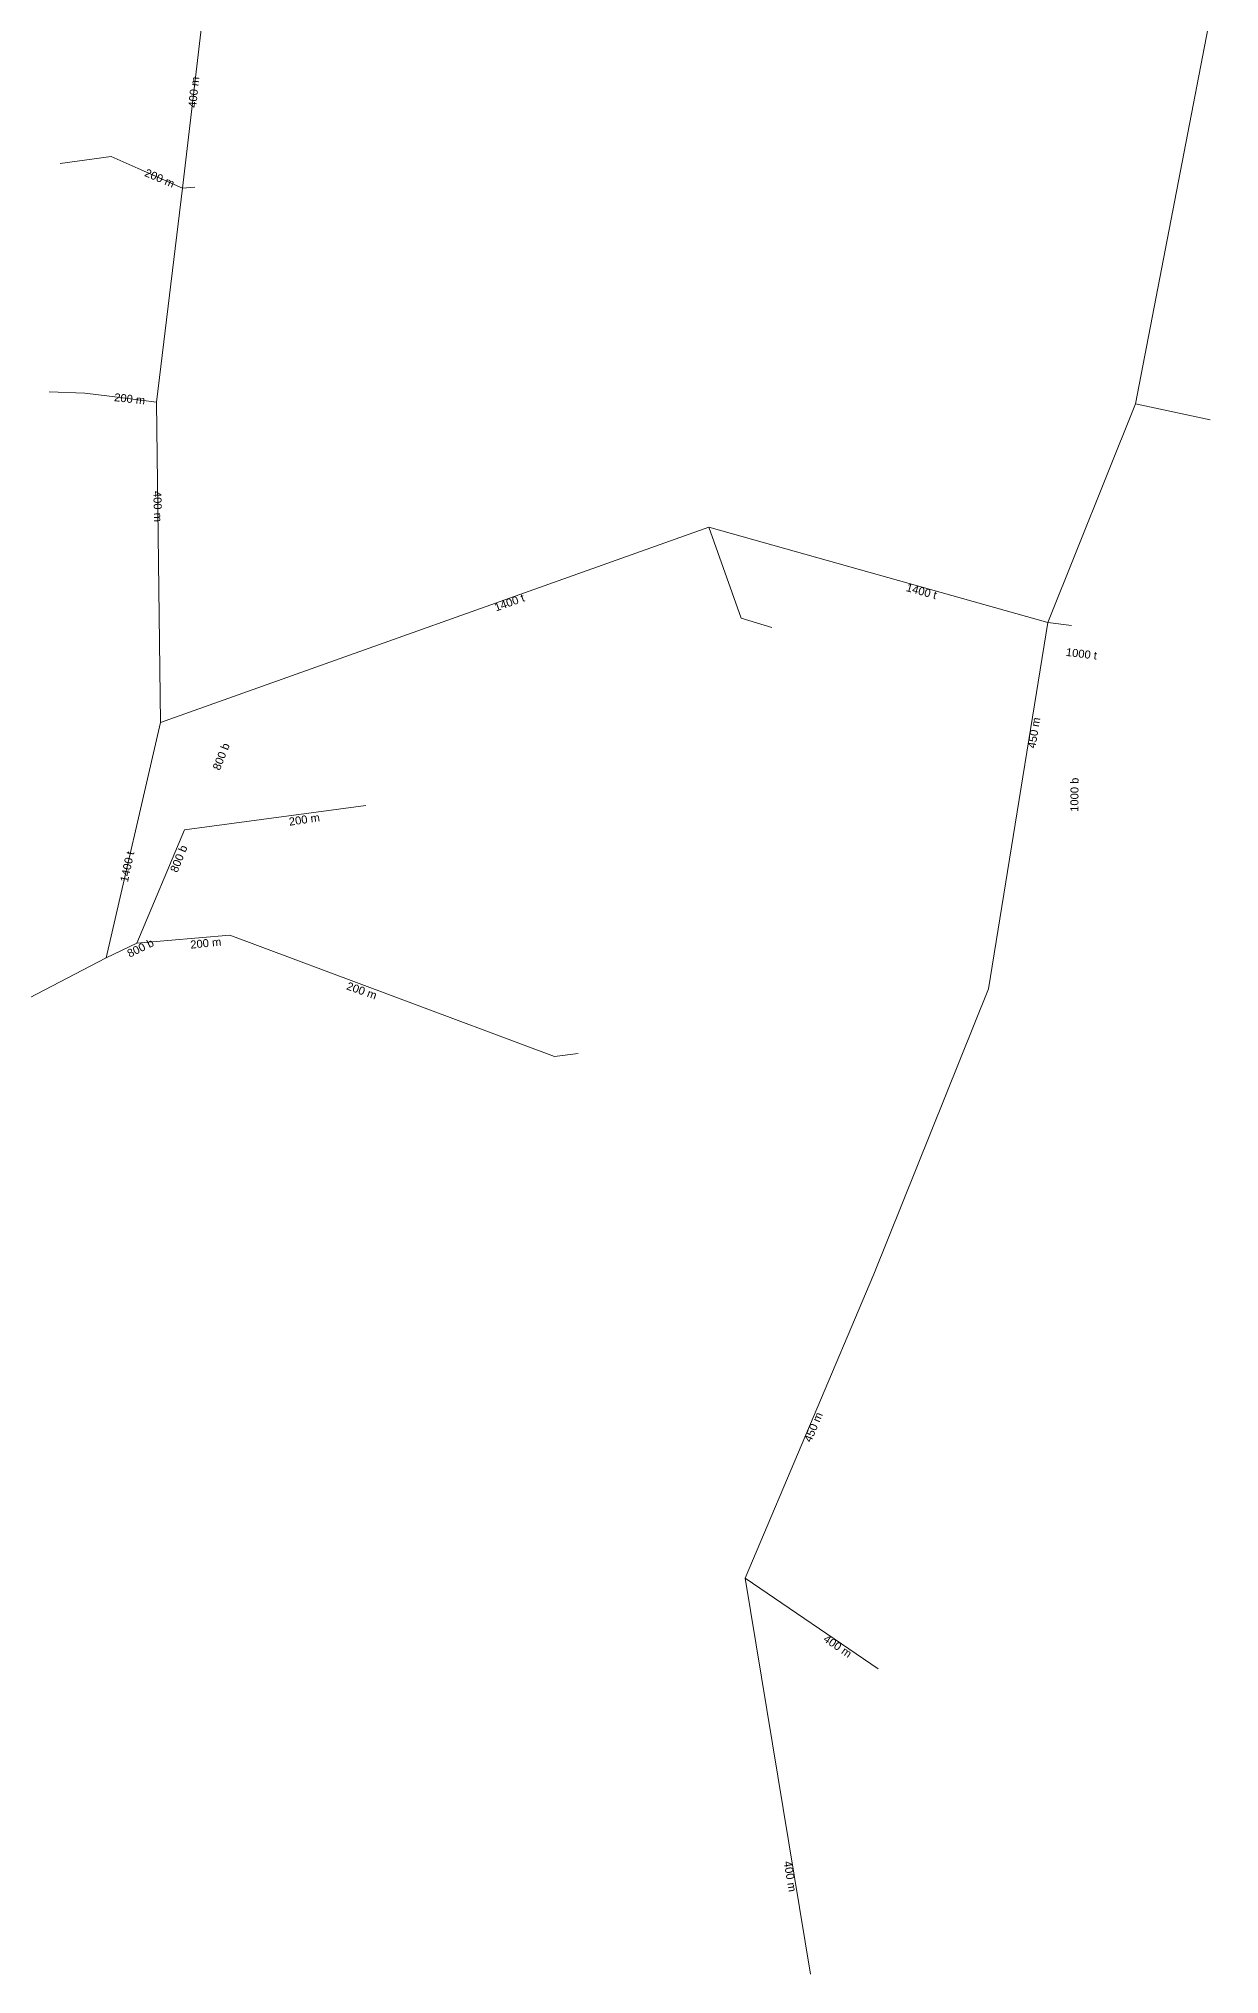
# Model space of a CAD drawing. Header units: metres. Extents: x 25505628 to 25506199, y 6696489 to 6697944.
# Drawn here: x 25505902.5 to 25506049.9, y 6696491.5 to 6696733.3 of the extents above; entities that cross this region are included whole.
import ezdxf
from ezdxf.enums import TextEntityAlignment as Align

# ---------------------------------------------------------------- set-up
doc = ezdxf.new("R2010")
doc.units = ezdxf.units.M
doc.linetypes.add('Annotation', pattern=[0])
doc.linetypes.add('Sadevesiputket Käytössä', pattern=[0])
doc.layers.add('Annotation', color=7, linetype='Annotation', lineweight=0)
doc.layers.add('Sadevesiputket Käytössä', color=7, linetype='Sadevesiputket Käytössä', lineweight=0)
doc.styles.add('DEFAULT', font='', dxfattribs={"height": 0.2})
doc.styles.get('DEFAULT').set_extended_font_data('Arial')

msp = doc.modelspace()

# ---------------------------------------------------------------- linework, layer by layer
at = {"layer": 'Sadevesiputket Käytössä', "color": 3, "linetype": 'Continuous', "lineweight": 15}
for p, q in [((25505920.47453, 6696714.648924), (25505926.167788, 6696763.252931)), ((25506039.469649, 6696687.737047), (25506049.943447, 6696741.961953)), ((25505911.555979, 6696718.610406), (25505905.180438, 6696717.746004)), ((25505914.920587, 6696717.118294), (25505911.555994, 6696718.611405)), ((25505920.474514, 6696714.647924), (25505914.920618, 6696717.120294)), ((25505917.222132, 6696687.923406), (25505920.47453, 6696714.648924)), ((25505920.47453, 6696714.648924), (25505921.996074, 6696714.809867)), ((25505908.285358, 6696689.033969), (25505903.831094, 6696689.234512)), ((25505911.367948, 6696688.66321), (25505908.285343, 6696689.032969)), ((25505917.222147, 6696687.924406), (25505911.367918, 6696688.66121)), ((25505917.713315, 6696647.895225), (25505917.222132, 6696687.923406)), ((25506028.519172, 6696660.381198), (25506039.469649, 6696687.737047)), ((25506039.469649, 6696687.737047), (25506048.812968, 6696685.737261)), ((25505917.713315, 6696647.895225), (25505986.203884, 6696672.293535)), ((25505986.203884, 6696672.293535), (25506028.519172, 6696660.381198)), ((25505986.203884, 6696672.293535), (25505990.254236, 6696660.953355, 38.0275)), ((25505990.254236, 6696660.953355, 38.0275), (25505994.063549, 6696659.769523, 38.0575)), ((25506028.519172, 6696660.381198), (25506021.114059, 6696614.630345)), ((25506028.519157, 6696660.380198), (25506031.473858, 6696660.017379)), ((25505910.949157, 6696618.496764), (25505917.713315, 6696647.895225)), ((25505920.737208, 6696634.484465), (25505943.362071, 6696637.539668)), ((25505914.784965, 6696620.313736), (25505920.737208, 6696634.484465)), ((25505910.949157, 6696618.496764), (25505914.784965, 6696620.313736)), ((25505914.784965, 6696620.313736), (25505926.404842, 6696621.30864)), ((25505926.404842, 6696621.30864), (25505966.926089, 6696606.169284)), ((25505870.512637, 6696597.471365), (25505910.949157, 6696618.496764)), ((25506021.114059, 6696614.630345), (25506006.800378, 6696578.964915)), ((25505966.926104, 6696606.170284), (25505969.877707, 6696606.526561)), ((25506006.800378, 6696578.964915), (25505990.720658, 6696540.996101)), ((25505990.720658, 6696540.996101), (25505998.883516, 6696491.478971)), ((25505990.720658, 6696540.996101), (25506007.331681, 6696529.643496))]:
    msp.add_line(p, q, dxfattribs=at)

# ---------------------------------------------------------------- texts
at = {"layer": 'Annotation', "color": 3, "style": 'DEFAULT'}
for s, rotation, p in [('400 m', 84.18800329, (25505921.881093, 6696726.656919)), ('200 m', 336.87200594, (25505917.629858, 6696715.91425)), ('200 m', 353.69500775, (25505913.884541, 6696688.344472)), ('400 m', 271.5720097, (25505917.382007, 6696674.894613)), ('1400 t', 77.91099798, (25505913.567701, 6696629.87751))]:
    msp.add_text(s, height=1, rotation=rotation, dxfattribs=at).set_placement(p, align=Align.MIDDLE_CENTER)
for s, rotation, p in [('1400 t', 19.60699887, (25505959.295403, 6696662.707961)), ('1400 t', 344.27699651, (25506011.029303, 6696665.304851)), ('1000 t', 352.99901148, (25506030.866803, 6696657.220861)), ('450 m', 80.80600098, (25506025.992903, 6696644.773041)), ('800 b', 68.44199937, (25505924.194512, 6696642.206327)), ('1000 b', 89.68799946, (25506031.347203, 6696636.736971)), ('200 m', 8.55899628, (25505933.694951, 6696635.981988)), ('800 b', 68.08400184, (25505918.888959, 6696629.438742)), ('800 b', 26.21500199, (25505913.433586, 6696619.396989)), ('200 m', 5.76199966, (25505921.397579, 6696620.629011)), ('200 m', 340.38201283, (25505941.202003, 6696615.513329)), ('450 m', 67.04700153, (25505998.031803, 6696558.259891)), ('400 m', 325.65000513, (25506000.972603, 6696533.989521)), ('400 m', 279.36099351, (25505996.537003, 6696505.713511))]:
    msp.add_text(s, height=1, rotation=rotation, dxfattribs=at).set_placement(p, align=Align.TOP_LEFT)

doc.saveas('drawing.dxf')
